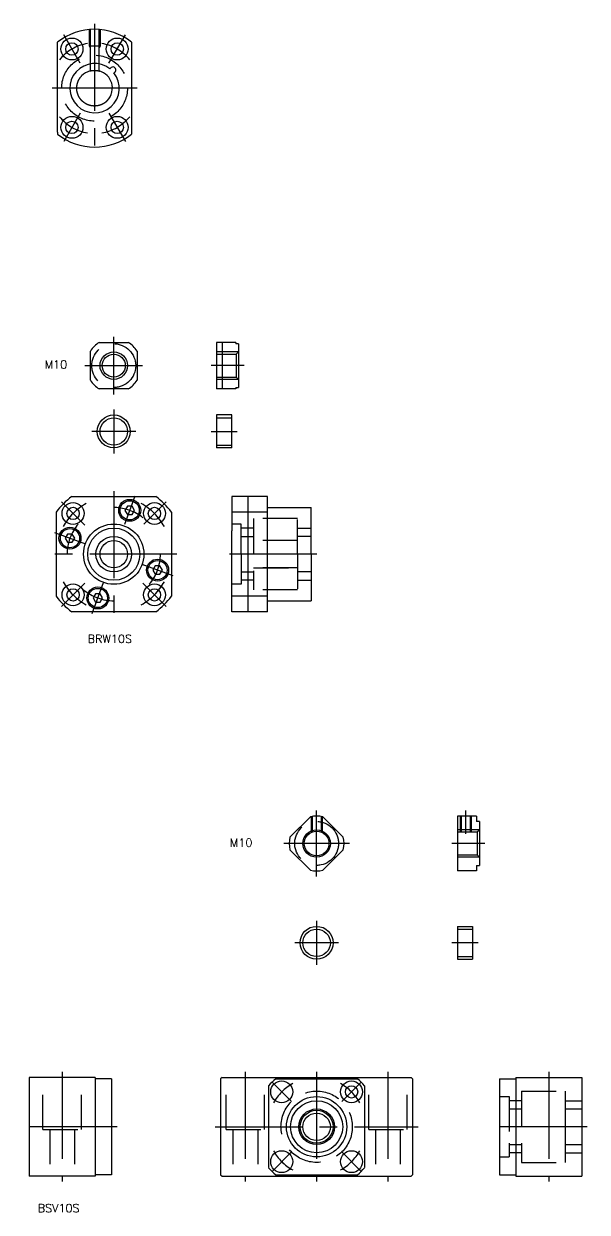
# Model space of a CAD drawing. Extents: x -92 to 600, y -46 to 402.
# Drawn here: x 394.2 to 599.6, y -31.2 to 402.3 of the extents above; entities that cross this region are included whole.
import ezdxf

# ---------------------------------------------------------------- set-up
doc = ezdxf.new("R2010")
doc.units = 0
doc.linetypes.add('CENTER', pattern=[50.8, 31.75, -6.35, 6.35, -6.35])
doc.linetypes.add('DASHED', pattern=[19.05, 12.7, -6.35])
doc.layers.get('0').update_dxf_attribs({"linetype": 'CONTINUOUS'})
doc.layers.add('CENTER', color=1, linetype='CENTER')
doc.styles.get("Standard").update_dxf_attribs({"font": 'txt.shx', "height": 3, "bigfont": 'bigfont.shx'})

msp = doc.modelspace()

# ---------------------------------------------------------------- linework, layer by layer
at = {"color": 3, "linetype": 'DASHED'}
for p, q in [((417.97, 400.25), (417.97, 394.35)), ((418.35, 400.28), (418.35, 388.2)), ((421.6, 388.2), (421.6, 400.28)), ((421.97, 400.25), (421.97, 394.35)), ((417.97, 394.35), (421.97, 394.35)), ((417.97, 394.35), (418.35, 393.69)), ((421.97, 394.35), (421.6, 393.69)), ((418.35, 388.2), (418.35, 387.69)), ((418.35, 387.69), (418.35, 385.13)), ((421.6, 387.69), (421.6, 388.2)), ((421.6, 385.13), (421.6, 387.69)), ((472.47, 282.64), (464.47, 282.64)), ((464.47, 281.83), (471.61, 281.83)), ((471.61, 281.83), (472.47, 282.64)), ((471.61, 281.83), (471.61, 273.45)), ((464.47, 273.45), (471.61, 273.45)), ((471.61, 273.45), (472.47, 272.64)), ((472.47, 272.64), (464.47, 272.64)), ((464.47, 258.64), (469.97, 258.64)), ((464.47, 248.64), (469.97, 248.64)), ((477.97, 221.87), (477.97, 195.87)), ((493.97, 221.87), (477.97, 221.87)), ((493.97, 208.87), (493.97, 221.87)), ((473.47, 219.87), (469.97, 219.87)), ((473.47, 208.87), (473.47, 219.87)), ((477.97, 218.37), (473.47, 218.37)), ((493.97, 218.37), (498.97, 218.37)), ((473.47, 215.37), (477.97, 215.37)), ((493.97, 213.87), (477.97, 213.87)), ((498.97, 215.37), (493.97, 215.37)), ((473.47, 208.87), (473.47, 197.87)), ((493.97, 208.87), (493.97, 195.87)), ((477.97, 203.87), (493.97, 203.87)), ((477.97, 203.87), (493.97, 203.87)), ((477.97, 203.87), (493.97, 203.87)), ((493.97, 203.87), (477.97, 203.87)), ((473.47, 202.37), (477.97, 202.37)), ((498.97, 202.37), (493.97, 202.37)), ((473.47, 197.87), (469.97, 197.87)), ((477.97, 199.37), (473.47, 199.37)), ((493.97, 195.87), (477.97, 195.87)), ((493.97, 199.37), (498.97, 199.37)), ((498.94, 113.14), (498.94, 107.37)), ((499.32, 113.21), (499.32, 107.54)), ((502.56, 113.21), (502.56, 107.54)), ((502.94, 113.14), (502.94, 107.37)), ((553.28, 113.34), (553.28, 107.53)), ((553.66, 113.34), (553.66, 107.53)), ((556.9, 113.34), (556.9, 107.53)), ((557.28, 113.34), (557.28, 107.53)), ((552.28, 107.53), (559.42, 107.53)), ((559.42, 107.53), (560.28, 108.34)), ((559.42, 107.53), (559.42, 99.15)), ((552.28, 99.15), (559.42, 99.15)), ((559.42, 99.15), (560.28, 98.34)), ((401.16, -1), (401.16, 18)), ((415.16, -1), (415.16, 18)), ((467.94, -1), (467.94, 18)), ((481.94, -1), (481.94, 18)), ((519.94, -1), (519.94, 18)), ((533.94, -1), (533.94, 18)), ((575.6, 13.01), (591.6, 13.01)), ((575.6, 13.01), (575.6, -12.99)), ((591.6, 13.01), (591.6, -12.99)), ((567.6, 11.01), (571.1, 11.01)), ((571.1, 11.01), (571.1, -5.99)), ((575.6, 9.51), (571.1, 9.51)), ((591.6, 9.51), (597.6, 9.51)), ((571.1, 6.5), (575.6, 6.5)), ((591.6, 6.5), (597.6, 6.5)), ((591.6, 6.01), (591.6, -5.99)), ((401.16, -1), (415.16, -1)), ((403.66, -1), (403.66, -18)), ((412.66, -1), (412.66, -18)), ((467.94, -1), (481.94, -1)), ((470.44, -1), (470.44, -18)), ((479.44, -1), (479.44, -18)), ((519.94, -1), (533.94, -1)), ((522.44, -1), (522.44, -18)), ((531.44, -1), (531.44, -18)), ((571.1, -5.99), (571.1, -10.99)), ((571.1, -6.5), (575.6, -6.5)), ((591.6, -6.5), (597.6, -6.5)), ((567.6, -10.99), (571.1, -10.99)), ((575.6, -9.49), (571.1, -9.49)), ((575.6, -12.99), (591.6, -12.99)), ((591.6, -9.49), (597.6, -9.49))]:
    msp.add_line(p, q, dxfattribs=at)
at = {"color": 7, "linetype": 'CONTINUOUS'}
for p, q in [((406.47, 394.93), (406.47, 395.58)), ((406.47, 362.76), (406.47, 394.93)), ((433.47, 395.58), (433.47, 394.93)), ((433.47, 394.93), (433.47, 362.76)), ((418.32, 385.13), (418.36, 385.14)), ((406.47, 362.76), (406.47, 362.11)), ((433.47, 362.76), (433.47, 362.11)), ((421.7, 286.14), (432.24, 286.14)), ((464.47, 286.14), (464.47, 269.14)), ((471.47, 286.14), (464.47, 286.14)), ((466.47, 286.14), (466.47, 269.14)), ((471.47, 286.14), (471.47, 285.64)), ((418.47, 272.37), (418.47, 282.91)), ((435.47, 282.91), (435.47, 272.37)), ((472.47, 285.64), (471.47, 285.64)), ((472.47, 285.64), (472.47, 269.64)), ((432.24, 269.14), (421.7, 269.14)), ((471.47, 269.14), (464.47, 269.14)), ((471.47, 269.64), (472.47, 269.64)), ((471.47, 269.64), (471.47, 269.14)), ((464.47, 259.64), (464.47, 247.64)), ((469.97, 259.64), (464.47, 259.64)), ((469.97, 247.64), (469.97, 259.64)), ((469.97, 247.64), (464.47, 247.64)), ((411.64, 229.87), (442.3, 229.87)), ((482.97, 229.87), (469.97, 229.87)), ((469.97, 229.87), (469.97, 217.37)), ((475.97, 187.87), (475.97, 229.87)), ((482.97, 187.87), (482.97, 229.87)), ((482.97, 225.87), (498.97, 225.87)), ((498.97, 208.87), (498.97, 225.87)), ((405.97, 224.2), (405.97, 193.54)), ((447.97, 224.2), (447.97, 193.54)), ((482.97, 224.2), (469.97, 224.2)), ((469.97, 200.37), (469.97, 217.37)), ((498.97, 208.87), (498.97, 191.87)), ((469.97, 187.87), (469.97, 200.37)), ((482.97, 193.54), (469.97, 193.54)), ((482.97, 191.87), (498.97, 191.87)), ((442.3, 187.87), (411.64, 187.87)), ((482.97, 187.87), (469.97, 187.87)), ((498.65, 113.08), (491.2, 105.63)), ((510.67, 105.63), (503.22, 113.08)), ((552.28, 113.34), (552.28, 93.34)), ((559.28, 113.34), (552.28, 113.34)), ((559.28, 113.34), (559.28, 111.34)), ((560.28, 111.34), (559.28, 111.34)), ((560.28, 111.34), (560.28, 95.34)), ((491.2, 101.06), (498.65, 93.61)), ((503.22, 93.61), (510.67, 101.06)), ((559.28, 93.34), (552.28, 93.34)), ((559.28, 95.34), (559.28, 93.34)), ((559.28, 95.34), (560.28, 95.34)), ((552.28, 73.11), (557.78, 73.11)), ((552.28, 73.11), (552.28, 61.11)), ((552.28, 72.11), (557.78, 72.11)), ((557.78, 73.11), (557.78, 61.11)), ((552.28, 62.11), (557.78, 62.11)), ((552.28, 61.11), (557.78, 61.11)), ((420.16, 18.01), (396.16, 18.01)), ((396.16, 18.01), (396.16, -17.99)), ((420.16, 18.01), (420.16, 13.01)), ((426.16, 17.51), (420.16, 17.51)), ((426.16, 17.51), (426.16, 0.01)), ((466.44, 18), (465.94, 17.5)), ((465.94, 17.5), (465.94, -17.5)), ((466.44, 18), (535.44, 18)), ((486.01, 17.5), (515.86, 17.5)), ((535.44, 18), (535.94, 17.5)), ((535.94, 17.5), (535.94, -17.5)), ((567.6, 17.51), (567.6, 0.01)), ((567.6, 17.51), (573.6, 17.51)), ((573.6, 18.01), (597.6, 18.01)), ((573.6, 18.01), (573.6, 13.01)), ((597.6, 18.01), (597.6, -17.99)), ((420.16, 13.01), (420.16, -12.99)), ((483.44, 14.92), (483.44, -14.92)), ((518.44, 14.92), (518.44, -14.92)), ((573.6, 13.01), (573.6, -12.99)), ((426.16, 0.01), (426.16, -17.49)), ((567.6, 0.01), (567.6, -17.49)), ((420.16, -12.99), (420.16, -17.99)), ((573.6, -12.99), (573.6, -17.99)), ((420.16, -17.99), (396.16, -17.99)), ((426.16, -17.49), (420.16, -17.49)), ((465.94, -17.5), (466.44, -18)), ((466.44, -18), (535.44, -18)), ((486.01, -17.5), (515.86, -17.5)), ((535.94, -17.5), (535.44, -18)), ((567.6, -17.49), (573.6, -17.49)), ((573.6, -17.99), (597.6, -17.99))]:
    msp.add_line(p, q, dxfattribs=at)
at = {"color": 3, "linetype": 'CONTINUOUS'}
for p, q in [((472.47, 282.64), (464.47, 282.64)), ((472.47, 272.64), (464.47, 272.64)), ((560.28, 108.34), (552.28, 108.34)), ((560.28, 98.34), (552.28, 98.34))]:
    msp.add_line(p, q, dxfattribs=at)
at = {"color": 7, "linetype": 'CONTINUOUS'}
for points in [[(431.92, 226.35), (431.05, 224.85), (431.92, 223.35), (433.65, 223.35), (434.52, 224.85), (433.65, 226.35)], [(410.13, 216.19), (409.26, 214.69), (410.13, 213.19), (411.86, 213.19), (412.73, 214.69), (411.86, 216.19)], [(442.08, 204.56), (441.21, 203.06), (442.08, 201.56), (443.81, 201.56), (444.68, 203.06), (443.81, 204.56)], [(420.29, 194.4), (419.42, 192.9), (420.29, 191.4), (422.02, 191.4), (422.89, 192.9), (422.02, 194.4)]]:
    msp.add_lwpolyline(points, close=True, dxfattribs=at)
at = {"color": 7}
for points in [[(424.6, 374.28, 0), (424.55, 374.23, 0), (424.5, 374.18, 0), (424.45, 374.13, 0), (424.4, 374.08, 0), (424.35, 374.04, 0), (424.29, 373.99, 0), (424.24, 373.94, 0), (424.19, 373.9, 0), (424.13, 373.85, 0), (424.08, 373.81, 0), (424.03, 373.76, 0), (423.97, 373.72, 0), (423.92, 373.68, 0), (423.86, 373.64, 0), (423.81, 373.6, 0), (423.75, 373.56, 0), (423.69, 373.52, 0), (423.64, 373.48, 0), (423.58, 373.44, 0), (423.52, 373.4, 0), (423.47, 373.36, 0), (423.41, 373.33, 0), (423.35, 373.29, 0), (423.29, 373.26, 0), (423.24, 373.22, 0), (423.18, 373.19, 0), (423.12, 373.16, 0), (423.06, 373.12, 0), (423, 373.09, 0), (422.94, 373.06, 0), (422.88, 373.03, 0), (422.81, 373, 0), (422.75, 372.97, 0), (422.69, 372.94, 0), (422.63, 372.91, 0), (422.56, 372.88, 0), (422.5, 372.86, 0), (422.44, 372.83, 0), (422.37, 372.81, 0), (422.31, 372.78, 0), (422.24, 372.75, 0), (422.18, 372.73, 0), (422.11, 372.71, 0), (422.04, 372.68, 0), (421.98, 372.66, 0), (421.91, 372.64, 0), (421.84, 372.62, 0), (421.77, 372.6, 0), (421.7, 372.58, 0), (421.64, 372.56, 0), (421.57, 372.54, 0), (421.5, 372.53, 0), (421.43, 372.51, 0), (421.36, 372.5, 0), (421.29, 372.48, 0), (421.22, 372.47, 0), (421.15, 372.45, 0), (421.08, 372.44, 0), (421.01, 372.43, 0), (420.94, 372.42, 0), (420.87, 372.41, 0), (420.79, 372.4, 0), (420.72, 372.39, 0), (420.65, 372.38, 0), (420.58, 372.37, 0), (420.51, 372.37, 0), (420.44, 372.36, 0), (420.36, 372.36, 0), (420.29, 372.35, 0), (420.22, 372.35, 0), (420.15, 372.35, 0), (420.07, 372.35, 0), (420, 372.35, 0), (419.93, 372.35, 0), (419.86, 372.35, 0), (419.79, 372.35, 0), (419.71, 372.35, 0), (419.64, 372.36, 0), (419.57, 372.36, 0), (419.5, 372.36, 0), (419.43, 372.37, 0), (419.35, 372.38, 0), (419.28, 372.38, 0), (419.21, 372.39, 0), (419.14, 372.4, 0), (419.07, 372.41, 0), (419, 372.42, 0), (418.93, 372.43, 0), (418.86, 372.44, 0), (418.79, 372.46, 0), (418.72, 372.47, 0), (418.65, 372.48, 0), (418.58, 372.5, 0), (418.51, 372.51, 0), (418.44, 372.53, 0), (418.37, 372.55, 0), (418.3, 372.57, 0), (418.23, 372.58, 0), (418.16, 372.6, 0), (418.1, 372.62, 0), (418.03, 372.64, 0), (417.96, 372.67, 0), (417.89, 372.69, 0), (417.83, 372.71, 0), (417.76, 372.73, 0), (417.7, 372.76, 0), (417.63, 372.78, 0), (417.57, 372.81, 0), (417.5, 372.83, 0), (417.44, 372.86, 0), (417.38, 372.89, 0), (417.31, 372.92, 0), (417.25, 372.94, 0), (417.19, 372.97, 0), (417.12, 373, 0), (417.06, 373.03, 0), (417, 373.06, 0), (416.94, 373.1, 0), (416.88, 373.13, 0), (416.82, 373.16, 0), (416.76, 373.19, 0), (416.71, 373.23, 0), (416.65, 373.26, 0), (416.59, 373.3, 0), (416.53, 373.33, 0), (416.47, 373.37, 0), (416.42, 373.41, 0), (416.36, 373.44, 0), (416.3, 373.48, 0), (416.25, 373.52, 0), (416.19, 373.56, 0), (416.13, 373.6, 0), (416.08, 373.64, 0), (416.02, 373.69, 0), (415.97, 373.73, 0), (415.91, 373.77, 0), (415.86, 373.81, 0), (415.81, 373.86, 0), (415.75, 373.9, 0), (415.7, 373.95, 0), (415.64, 374, 0), (415.59, 374.05, 0), (415.54, 374.09, 0), (415.49, 374.14, 0), (415.44, 374.19, 0), (415.39, 374.24, 0), (415.34, 374.29, 0), (415.29, 374.34, 0), (415.24, 374.39, 0), (415.19, 374.45, 0), (415.14, 374.5, 0), (415.1, 374.55, 0), (415.05, 374.61, 0), (415, 374.66, 0), (414.95, 374.72, 0), (414.91, 374.77, 0), (414.87, 374.83, 0), (414.82, 374.88, 0), (414.78, 374.94, 0), (414.74, 375, 0), (414.69, 375.06, 0), (414.65, 375.12, 0), (414.61, 375.18, 0), (414.57, 375.24, 0), (414.53, 375.3, 0), (414.49, 375.36, 0), (414.45, 375.42, 0), (414.41, 375.48, 0), (414.38, 375.54, 0), (414.34, 375.6, 0), (414.31, 375.67, 0), (414.27, 375.73, 0), (414.24, 375.79, 0), (414.2, 375.86, 0), (414.17, 375.92, 0), (414.14, 375.99, 0), (414.11, 376.05, 0), (414.08, 376.12, 0), (414.05, 376.18, 0), (414.02, 376.25, 0), (413.99, 376.31, 0), (413.96, 376.38, 0), (413.93, 376.45, 0), (413.91, 376.51, 0), (413.88, 376.58, 0), (413.86, 376.65, 0), (413.83, 376.71, 0), (413.81, 376.78, 0), (413.79, 376.85, 0), (413.77, 376.92, 0), (413.75, 376.99, 0), (413.73, 377.06, 0), (413.71, 377.12, 0), (413.69, 377.19, 0), (413.67, 377.26, 0), (413.65, 377.33, 0), (413.64, 377.4, 0), (413.62, 377.47, 0), (413.61, 377.54, 0), (413.59, 377.6, 0), (413.58, 377.67, 0), (413.57, 377.74, 0), (413.56, 377.81, 0), (413.55, 377.88, 0), (413.54, 377.95, 0), (413.53, 378.02, 0), (413.52, 378.08, 0), (413.51, 378.15, 0), (413.5, 378.22, 0), (413.5, 378.29, 0), (413.49, 378.36, 0), (413.49, 378.43, 0), (413.48, 378.5, 0), (413.48, 378.56, 0), (413.48, 378.63, 0), (413.48, 378.7, 0), (413.48, 378.77, 0), (413.48, 378.83, 0), (413.48, 378.9, 0), (413.48, 378.97, 0), (413.48, 379.04, 0), (413.48, 379.11, 0), (413.48, 379.17, 0), (413.49, 379.24, 0), (413.49, 379.31, 0), (413.5, 379.38, 0), (413.5, 379.45, 0), (413.51, 379.52, 0), (413.52, 379.59, 0), (413.53, 379.65, 0), (413.54, 379.72, 0), (413.55, 379.79, 0), (413.56, 379.86, 0), (413.57, 379.93, 0), (413.58, 380, 0), (413.59, 380.07, 0), (413.61, 380.14, 0), (413.62, 380.21, 0), (413.64, 380.28, 0), (413.65, 380.35, 0), (413.67, 380.42, 0), (413.69, 380.49, 0), (413.7, 380.55, 0), (413.72, 380.62, 0), (413.74, 380.69, 0), (413.76, 380.76, 0), (413.79, 380.83, 0), (413.81, 380.9, 0), (413.83, 380.96, 0), (413.86, 381.03, 0), (413.88, 381.1, 0), (413.91, 381.17, 0), (413.93, 381.24, 0), (413.96, 381.3, 0), (413.99, 381.37, 0), (414.02, 381.44, 0), (414.05, 381.5, 0), (414.08, 381.57, 0), (414.11, 381.63, 0), (414.14, 381.7, 0), (414.17, 381.76, 0), (414.2, 381.83, 0), (414.24, 381.89, 0), (414.27, 381.96, 0), (414.31, 382.02, 0), (414.34, 382.08, 0), (414.38, 382.15, 0), (414.42, 382.21, 0), (414.45, 382.27, 0), (414.49, 382.33, 0), (414.53, 382.39, 0), (414.57, 382.46, 0), (414.61, 382.52, 0), (414.65, 382.58, 0), (414.7, 382.64, 0), (414.74, 382.69, 0), (414.78, 382.75, 0), (414.83, 382.81, 0), (414.87, 382.87, 0), (414.92, 382.93, 0), (414.96, 382.98, 0), (415.01, 383.04, 0), (415.06, 383.09, 0), (415.1, 383.15, 0), (415.15, 383.2, 0), (415.2, 383.25, 0), (415.25, 383.31, 0)], [(418.19, 385.1, 0), (418.19, 385.1, 0), (418.19, 385.1, 0), (418.19, 385.1, 0), (418.19, 385.1, 0), (418.2, 385.1, 0), (418.2, 385.1, 0), (418.2, 385.1, 0), (418.2, 385.1, 0), (418.2, 385.1, 0), (418.21, 385.1, 0), (418.21, 385.1, 0), (418.21, 385.1, 0), (418.21, 385.1, 0), (418.21, 385.1, 0), (418.21, 385.1, 0), (418.22, 385.1, 0), (418.22, 385.11, 0), (418.22, 385.11, 0), (418.22, 385.11, 0), (418.22, 385.11, 0), (418.23, 385.11, 0), (418.23, 385.11, 0), (418.23, 385.11, 0), (418.23, 385.11, 0), (418.23, 385.11, 0), (418.24, 385.11, 0), (418.24, 385.11, 0), (418.24, 385.11, 0), (418.24, 385.11, 0), (418.24, 385.11, 0), (418.25, 385.11, 0), (418.25, 385.11, 0), (418.25, 385.11, 0), (418.25, 385.11, 0), (418.25, 385.11, 0), (418.25, 385.11, 0), (418.26, 385.12, 0), (418.26, 385.12, 0), (418.26, 385.12, 0), (418.26, 385.12, 0), (418.26, 385.12, 0), (418.26, 385.12, 0), (418.27, 385.12, 0), (418.27, 385.12, 0), (418.27, 385.12, 0), (418.27, 385.12, 0), (418.27, 385.12, 0), (418.28, 385.12, 0), (418.28, 385.12, 0), (418.28, 385.12, 0), (418.28, 385.12, 0), (418.28, 385.12, 0), (418.29, 385.12, 0), (418.29, 385.12, 0), (418.29, 385.12, 0), (418.29, 385.12, 0), (418.29, 385.12, 0), (418.3, 385.12, 0), (418.3, 385.13, 0), (418.3, 385.13, 0), (418.3, 385.13, 0), (418.3, 385.13, 0), (418.3, 385.13, 0), (418.31, 385.13, 0), (418.31, 385.13, 0), (418.31, 385.13, 0), (418.31, 385.13, 0), (418.31, 385.13, 0), (418.31, 385.13, 0), (418.32, 385.13, 0), (418.32, 385.13, 0), (418.32, 385.13, 0), (418.32, 385.13, 0), (418.32, 385.13, 0), (418.33, 385.13, 0), (418.33, 385.13, 0), (418.33, 385.13, 0), (418.33, 385.13, 0), (418.33, 385.14, 0), (418.34, 385.14, 0), (418.34, 385.14, 0), (418.34, 385.14, 0), (418.34, 385.14, 0), (418.34, 385.14, 0), (418.35, 385.14, 0), (418.35, 385.14, 0), (418.35, 385.14, 0), (418.35, 385.14, 0), (418.35, 385.14, 0), (418.35, 385.14, 0), (418.36, 385.14, 0), (418.36, 385.14, 0), (418.36, 385.14, 0), (418.36, 385.14, 0), (418.36, 385.14, 0)], [(418.36, 385.14, 0), (418.39, 385.15, 0), (418.43, 385.16, 0), (418.46, 385.17, 0), (418.49, 385.18, 0), (418.52, 385.18, 0), (418.56, 385.19, 0), (418.59, 385.2, 0), (418.62, 385.2, 0), (418.65, 385.21, 0), (418.68, 385.22, 0), (418.71, 385.22, 0), (418.75, 385.23, 0), (418.78, 385.24, 0), (418.81, 385.24, 0), (418.85, 385.25, 0), (418.88, 385.25, 0), (418.91, 385.26, 0), (418.94, 385.26, 0), (418.98, 385.27, 0), (419.01, 385.27, 0), (419.04, 385.28, 0), (419.07, 385.28, 0), (419.11, 385.29, 0), (419.14, 385.29, 0), (419.17, 385.3, 0), (419.2, 385.3, 0), (419.24, 385.3, 0), (419.27, 385.31, 0), (419.3, 385.31, 0), (419.34, 385.31, 0), (419.37, 385.32, 0), (419.4, 385.32, 0), (419.44, 385.32, 0), (419.47, 385.33, 0), (419.5, 385.33, 0), (419.53, 385.33, 0), (419.57, 385.33, 0), (419.6, 385.33, 0), (419.63, 385.34, 0), (419.67, 385.34, 0), (419.7, 385.34, 0), (419.73, 385.34, 0), (419.77, 385.34, 0), (419.8, 385.34, 0), (419.83, 385.35, 0), (419.87, 385.35, 0), (419.9, 385.35, 0), (419.93, 385.35, 0), (419.96, 385.35, 0), (420, 385.35, 0), (420.03, 385.35, 0), (420.06, 385.35, 0), (420.1, 385.35, 0), (420.13, 385.34, 0), (420.16, 385.34, 0), (420.2, 385.34, 0), (420.23, 385.34, 0), (420.26, 385.34, 0), (420.3, 385.34, 0), (420.33, 385.34, 0), (420.36, 385.33, 0), (420.4, 385.33, 0), (420.43, 385.33, 0), (420.46, 385.33, 0), (420.5, 385.32, 0), (420.53, 385.32, 0), (420.56, 385.32, 0), (420.59, 385.32, 0), (420.63, 385.31, 0), (420.66, 385.31, 0), (420.69, 385.31, 0), (420.73, 385.3, 0), (420.76, 385.3, 0), (420.79, 385.3, 0), (420.82, 385.29, 0), (420.86, 385.29, 0), (420.89, 385.28, 0), (420.92, 385.28, 0), (420.95, 385.27, 0), (420.99, 385.27, 0), (421.02, 385.26, 0), (421.05, 385.26, 0), (421.08, 385.25, 0), (421.12, 385.25, 0), (421.15, 385.24, 0), (421.18, 385.23, 0), (421.21, 385.23, 0), (421.25, 385.22, 0), (421.28, 385.21, 0), (421.31, 385.21, 0), (421.34, 385.2, 0), (421.38, 385.19, 0), (421.41, 385.19, 0), (421.44, 385.18, 0), (421.47, 385.17, 0)], [(421.47, 385.17, 0), (421.47, 385.17, 0), (421.48, 385.17, 0), (421.48, 385.17, 0), (421.48, 385.17, 0), (421.49, 385.17, 0), (421.49, 385.17, 0), (421.49, 385.17, 0), (421.5, 385.17, 0), (421.5, 385.17, 0), (421.5, 385.16, 0), (421.5, 385.16, 0), (421.51, 385.16, 0), (421.51, 385.16, 0), (421.51, 385.16, 0), (421.52, 385.16, 0), (421.52, 385.16, 0), (421.52, 385.16, 0), (421.53, 385.16, 0), (421.53, 385.16, 0), (421.53, 385.16, 0), (421.54, 385.16, 0), (421.54, 385.15, 0), (421.54, 385.15, 0), (421.55, 385.15, 0), (421.55, 385.15, 0), (421.55, 385.15, 0), (421.56, 385.15, 0), (421.56, 385.15, 0), (421.56, 385.15, 0), (421.56, 385.15, 0), (421.57, 385.15, 0), (421.57, 385.15, 0), (421.57, 385.15, 0), (421.58, 385.15, 0), (421.58, 385.14, 0), (421.58, 385.14, 0), (421.59, 385.14, 0), (421.59, 385.14, 0), (421.59, 385.14, 0), (421.6, 385.14, 0), (421.6, 385.14, 0), (421.6, 385.14, 0), (421.6, 385.14, 0), (421.61, 385.14, 0), (421.61, 385.14, 0), (421.61, 385.14, 0), (421.62, 385.13, 0), (421.62, 385.13, 0), (421.62, 385.13, 0), (421.63, 385.13, 0), (421.63, 385.13, 0), (421.63, 385.13, 0), (421.63, 385.13, 0), (421.64, 385.13, 0), (421.64, 385.13, 0), (421.64, 385.13, 0), (421.65, 385.13, 0), (421.65, 385.13, 0), (421.65, 385.13, 0), (421.66, 385.12, 0), (421.66, 385.12, 0), (421.66, 385.12, 0), (421.67, 385.12, 0), (421.67, 385.12, 0), (421.67, 385.12, 0), (421.68, 385.12, 0), (421.68, 385.12, 0), (421.68, 385.12, 0), (421.68, 385.12, 0), (421.69, 385.12, 0), (421.69, 385.12, 0), (421.69, 385.12, 0), (421.7, 385.11, 0), (421.7, 385.11, 0), (421.7, 385.11, 0), (421.7, 385.11, 0), (421.71, 385.11, 0), (421.71, 385.11, 0), (421.71, 385.11, 0), (421.72, 385.11, 0), (421.72, 385.11, 0), (421.72, 385.11, 0), (421.73, 385.11, 0), (421.73, 385.11, 0), (421.73, 385.1, 0), (421.74, 385.1, 0), (421.74, 385.1, 0), (421.74, 385.1, 0), (421.75, 385.1, 0), (421.75, 385.1, 0), (421.75, 385.1, 0), (421.75, 385.1, 0), (421.76, 385.1, 0), (421.76, 385.1, 0), (421.76, 385.1, 0)], [(421.48, 385.17, 0), (421.49, 385.17, 0), (421.49, 385.17, 0), (421.49, 385.17, 0), (421.49, 385.17, 0), (421.49, 385.17, 0), (421.49, 385.17, 0), (421.49, 385.17, 0), (421.49, 385.17, 0), (421.49, 385.17, 0), (421.49, 385.17, 0), (421.5, 385.17, 0), (421.5, 385.17, 0), (421.5, 385.17, 0), (421.5, 385.17, 0), (421.5, 385.17, 0), (421.5, 385.17, 0), (421.5, 385.16, 0), (421.5, 385.16, 0), (421.5, 385.16, 0), (421.5, 385.16, 0), (421.5, 385.16, 0), (421.51, 385.16, 0), (421.51, 385.16, 0), (421.51, 385.16, 0), (421.51, 385.16, 0), (421.51, 385.16, 0), (421.51, 385.16, 0), (421.51, 385.16, 0), (421.51, 385.16, 0), (421.51, 385.16, 0), (421.51, 385.16, 0), (421.52, 385.16, 0), (421.52, 385.16, 0), (421.52, 385.16, 0), (421.52, 385.16, 0), (421.52, 385.16, 0), (421.52, 385.16, 0), (421.52, 385.16, 0), (421.52, 385.16, 0), (421.52, 385.16, 0), (421.52, 385.16, 0), (421.53, 385.16, 0), (421.53, 385.16, 0), (421.53, 385.16, 0), (421.53, 385.16, 0), (421.53, 385.16, 0), (421.53, 385.16, 0), (421.53, 385.16, 0), (421.53, 385.16, 0), (421.53, 385.16, 0), (421.53, 385.16, 0), (421.54, 385.16, 0), (421.54, 385.16, 0), (421.54, 385.16, 0), (421.54, 385.16, 0), (421.54, 385.15, 0), (421.54, 385.15, 0), (421.54, 385.15, 0), (421.54, 385.15, 0), (421.54, 385.15, 0), (421.54, 385.15, 0), (421.54, 385.15, 0), (421.54, 385.15, 0), (421.55, 385.15, 0), (421.55, 385.15, 0), (421.55, 385.15, 0), (421.55, 385.15, 0), (421.55, 385.15, 0), (421.55, 385.15, 0), (421.55, 385.15, 0), (421.55, 385.15, 0), (421.55, 385.15, 0), (421.55, 385.15, 0), (421.55, 385.15, 0), (421.55, 385.15, 0), (421.56, 385.15, 0), (421.56, 385.15, 0), (421.56, 385.15, 0), (421.56, 385.15, 0), (421.56, 385.15, 0), (421.56, 385.15, 0), (421.56, 385.15, 0), (421.56, 385.15, 0), (421.56, 385.15, 0), (421.56, 385.15, 0), (421.56, 385.15, 0), (421.56, 385.15, 0), (421.56, 385.15, 0), (421.56, 385.15, 0), (421.56, 385.15, 0), (421.57, 385.15, 0), (421.57, 385.15, 0), (421.57, 385.15, 0), (421.57, 385.15, 0), (421.57, 385.15, 0), (421.57, 385.15, 0), (421.57, 385.15, 0), (421.57, 385.15, 0), (421.57, 385.15, 0), (421.57, 385.15, 0), (421.57, 385.15, 0), (421.57, 385.15, 0), (421.57, 385.15, 0), (421.57, 385.15, 0), (421.58, 385.15, 0), (421.58, 385.15, 0), (421.58, 385.15, 0), (421.58, 385.15, 0), (421.58, 385.14, 0), (421.58, 385.14, 0), (421.58, 385.14, 0), (421.58, 385.14, 0), (421.58, 385.14, 0), (421.58, 385.14, 0), (421.58, 385.14, 0), (421.58, 385.14, 0), (421.58, 385.14, 0), (421.58, 385.14, 0), (421.58, 385.14, 0), (421.58, 385.14, 0), (421.58, 385.14, 0), (421.59, 385.14, 0), (421.59, 385.14, 0), (421.59, 385.14, 0), (421.59, 385.14, 0), (421.59, 385.14, 0), (421.59, 385.14, 0)], [(421.59, 385.14, 0), (421.59, 385.14, 0), (421.59, 385.14, 0), (421.59, 385.14, 0), (421.59, 385.14, 0), (421.59, 385.14, 0), (421.59, 385.14, 0), (421.59, 385.14, 0), (421.59, 385.14, 0), (421.59, 385.14, 0), (421.59, 385.14, 0), (421.59, 385.14, 0), (421.6, 385.14, 0), (421.6, 385.14, 0), (421.6, 385.14, 0), (421.6, 385.14, 0), (421.6, 385.14, 0), (421.6, 385.14, 0), (421.6, 385.14, 0), (421.6, 385.14, 0), (421.6, 385.14, 0), (421.6, 385.14, 0), (421.6, 385.14, 0), (421.6, 385.14, 0), (421.6, 385.14, 0), (421.6, 385.14, 0), (421.6, 385.14, 0), (421.6, 385.14, 0), (421.6, 385.14, 0), (421.6, 385.14, 0), (421.6, 385.14, 0), (421.6, 385.14, 0), (421.6, 385.14, 0), (421.6, 385.14, 0), (421.6, 385.14, 0), (421.61, 385.14, 0), (421.61, 385.14, 0), (421.61, 385.14, 0), (421.61, 385.14, 0), (421.61, 385.14, 0), (421.61, 385.14, 0), (421.61, 385.14, 0), (421.61, 385.14, 0), (421.61, 385.14, 0), (421.61, 385.14, 0), (421.61, 385.14, 0), (421.61, 385.14, 0), (421.61, 385.14, 0), (421.61, 385.14, 0), (421.61, 385.14, 0), (421.61, 385.14, 0), (421.61, 385.14, 0), (421.61, 385.14, 0), (421.61, 385.14, 0), (421.61, 385.14, 0), (421.61, 385.14, 0), (421.61, 385.14, 0), (421.61, 385.14, 0), (421.61, 385.14, 0), (421.61, 385.14, 0), (421.61, 385.14, 0), (421.61, 385.14, 0), (421.62, 385.14, 0), (421.62, 385.14, 0), (421.62, 385.14, 0), (421.62, 385.14, 0), (421.62, 385.14, 0), (421.62, 385.13, 0), (421.62, 385.13, 0), (421.62, 385.13, 0), (421.62, 385.13, 0), (421.62, 385.13, 0), (421.62, 385.13, 0), (421.62, 385.13, 0), (421.62, 385.13, 0), (421.62, 385.13, 0), (421.62, 385.13, 0), (421.62, 385.13, 0), (421.62, 385.13, 0), (421.62, 385.13, 0), (421.62, 385.13, 0), (421.62, 385.13, 0), (421.62, 385.13, 0), (421.62, 385.13, 0), (421.62, 385.13, 0), (421.62, 385.13, 0), (421.62, 385.13, 0), (421.62, 385.13, 0), (421.62, 385.13, 0), (421.62, 385.13, 0), (421.62, 385.13, 0), (421.62, 385.13, 0), (421.62, 385.13, 0), (421.62, 385.13, 0), (421.62, 385.13, 0), (421.62, 385.13, 0)]]:
    msp.add_polyline3d(points, dxfattribs=at)
at = {"color": 7, "linetype": 'CONTINUOUS'}
for centre, radius in [((411.72, 393.14), 4), ((411.72, 393.14), 2.25), ((428.22, 393.14), 4), ((428.22, 393.14), 2.25), ((411.72, 364.56), 4), ((428.22, 364.56), 4), ((411.72, 364.56), 2.25), ((428.22, 364.56), 2.25), ((426.97, 277.64), 4.19), ((426.97, 253.64), 6), ((426.97, 253.64), 5), ((412.12, 223.72), 4), ((412.12, 223.72), 2.25), ((432.79, 224.85), 4), ((432.79, 224.85), 3.5), ((441.82, 223.72), 4), ((441.82, 223.72), 2.25), ((411, 214.69), 4), ((411, 214.69), 3.5), ((426.97, 208.87), 11), ((426.97, 208.87), 9.5), ((426.97, 208.87), 6.5), ((426.97, 208.87), 5), ((442.95, 203.06), 4), ((442.95, 203.06), 3.5), ((412.12, 194.02), 4), ((412.12, 194.02), 2.25), ((421.16, 192.9), 4), ((421.16, 192.9), 3.5), ((441.82, 194.02), 4), ((441.82, 194.02), 2.25), ((500.94, 103.34), 4.5), ((500.94, 67.11), 6), ((500.94, 67.11), 5), ((488.21, 12.73), 4), ((513.66, 12.73), 4), ((513.66, 12.73), 2.25), ((500.94, 0), 11), ((500.94, 0), 9.5), ((500.94, 0), 6.5), ((500.94, 0), 6), ((500.94, 0), 5), ((488.21, -12.73), 4), ((513.66, -12.73), 4)]:
    msp.add_circle(centre, radius, dxfattribs=at)
at = {"color": 3, "linetype": 'DASHED'}
for centre, radius in [((419.97, 378.85), 12), ((426.97, 277.64), 8), ((500.94, 103.34), 8), ((500.94, 0), 13)]:
    msp.add_circle(centre, radius, dxfattribs=at)
at = {"color": 3, "linetype": 'CONTINUOUS'}
for centre in [(426.97, 277.64), (500.94, 103.34)]:
    msp.add_circle(centre, 5, dxfattribs=at)
at = {"color": 7, "linetype": 'CONTINUOUS'}
for centre, radius, start, end in [((419.97, 378.85), 21.5, 51.1041, 128.8959), ((419.97, 378.85), 9, 51.3864, 38.6136), ((426.62, 385.49), 1.1, 290.5178, 159.4822), ((419.97, 378.85), 6.5, 104.7052, 136.6574), ((419.97, 378.85), 6.5, 44.97, 75.2948), ((419.97, 378.85), 6.5, 347.7082, 44.97), ((419.97, 378.85), 6.5, 315.3858, 347.7082), ((419.97, 378.85), 6.5, 345.9483, 347.2985), ((419.97, 378.85), 21.5, 231.1041, 308.8959), ((426.97, 277.64), 10, 121.7883, 148.2117), ((426.97, 277.64), 10, 31.7883, 58.2117), ((426.97, 277.64), 10, 211.7883, 238.2117), ((426.97, 277.64), 10, 301.7883, 328.2117), ((426.97, 208.87), 26, 126.1289, 143.8711), ((426.97, 208.87), 26, 36.1289, 53.8711), ((426.97, 208.87), 26, 216.1289, 233.8711), ((426.97, 208.87), 26, 306.1289, 323.8711), ((500.94, 103.34), 10, 76.7883, 103.2117), ((500.94, 103.34), 10, 166.7883, 193.2117), ((500.94, 103.34), 10, 346.7883, 13.2117), ((500.94, 103.34), 10, 256.7883, 283.2117), ((500.94, 0), 23, 130.4591, 139.5409), ((500.94, 0), 23, 40.4591, 49.5409), ((500.94, 0), 23, 220.4591, 229.5409), ((500.94, 0), 23, 310.4591, 319.5409)]:
    msp.add_arc(centre, radius, start, end, dxfattribs=at)
at = {"layer": 'CENTER', "color": 1, "linetype": 'CENTER'}
for p, q in [((419.97, 402.35), (419.97, 355.35)), ((414.72, 387.94), (408.72, 398.33)), ((425.22, 387.94), (431.22, 398.33)), ((435.47, 378.85), (404.47, 378.85)), ((414.72, 369.75), (408.72, 359.36)), ((425.22, 369.75), (431.22, 359.36)), ((426.97, 267.14), (426.97, 288.14)), ((416.47, 277.64), (437.47, 277.64)), ((474.47, 277.64), (462.47, 277.64)), ((426.97, 261.64), (426.97, 245.64)), ((434.97, 253.64), (418.97, 253.64)), ((462.47, 253.64), (471.97, 253.64)), ((426.97, 231.87), (426.97, 185.87)), ((434.67, 230.01), (430.92, 219.72)), ((407.88, 227.96), (416.36, 219.48)), ((446.06, 227.96), (437.93, 219.83)), ((405.36, 216.74), (416.63, 212.63)), ((449.97, 208.87), (403.97, 208.87)), ((500.97, 208.87), (467.97, 208.87)), ((448.58, 201), (437.31, 205.11)), ((407.88, 189.78), (416.36, 198.26)), ((419.1, 187.26), (423.21, 198.53)), ((446.06, 189.78), (437.58, 198.26)), ((500.94, 91.34), (500.94, 115.34)), ((555.28, 115.34), (555.28, 106.84)), ((512.94, 103.34), (488.94, 103.34)), ((562.28, 103.34), (550.28, 103.34)), ((500.94, 75.11), (500.94, 59.11)), ((508.94, 67.11), (492.94, 67.11)), ((559.78, 67.11), (550.28, 67.11)), ((408.16, 20.01), (408.16, -19.99)), ((474.94, 20), (474.94, -20)), ((500.94, 20), (500.94, -20)), ((526.94, 20), (526.94, -20)), ((585.6, 20.01), (585.6, -19.99)), ((484.67, 16.26), (491.74, 9.19)), ((510.13, 9.19), (517.2, 16.26)), ((428.16, 0.01), (394.16, 0.01)), ((463.94, 0), (537.94, 0)), ((599.6, 0.01), (565.6, 0.01)), ((484.67, -16.26), (491.74, -9.19)), ((510.13, -9.19), (517.2, -16.26))]:
    msp.add_line(p, q, dxfattribs=at)
for centre, radius, start, end in [((419.97, 378.85), 16.5, 99.0486, 140.9514), ((419.97, 378.85), 16.5, 39.0486, 80.9514), ((419.97, 378.85), 16.5, 219.0486, 260.9514), ((419.97, 378.85), 16.5, 279.0486, 320.9514), ((426.97, 208.87), 21, 118.5736, 151.4264), ((426.97, 208.87), 17, 51.3813, 88.6187), ((426.97, 208.87), 21, 28.5736, 61.4264), ((426.97, 208.87), 17, 139.6715, 180.3285), ((426.97, 208.87), 17, 319.6715, 0.3285), ((426.97, 208.87), 21, 208.5736, 241.4264), ((426.97, 208.87), 17, 229.6715, 270.3285), ((426.97, 208.87), 21, 298.5736, 331.4264), ((500.94, 0), 18, 119.033, 150.9673), ((500.94, 0), 18, 29.033, 60.9672), ((500.94, 0), 18, 209.0327, 240.967), ((500.94, 0), 18, 299.033, 330.9673)]:
    msp.add_arc(centre, radius, start, end, dxfattribs=at)

# ---------------------------------------------------------------- texts
at = {"color": 7, "linetype": 'CONTINUOUS'}
for s, p in [('M10', (401.77, 276.54)), ('BRW10S', (417.43, 176.48)), ('M10', (469.29, 102.12)), ('BSV10S', (399.22, -31.18))]:
    msp.add_text(s, height=3, dxfattribs=at).set_placement(p)

doc.saveas('drawing.dxf')
